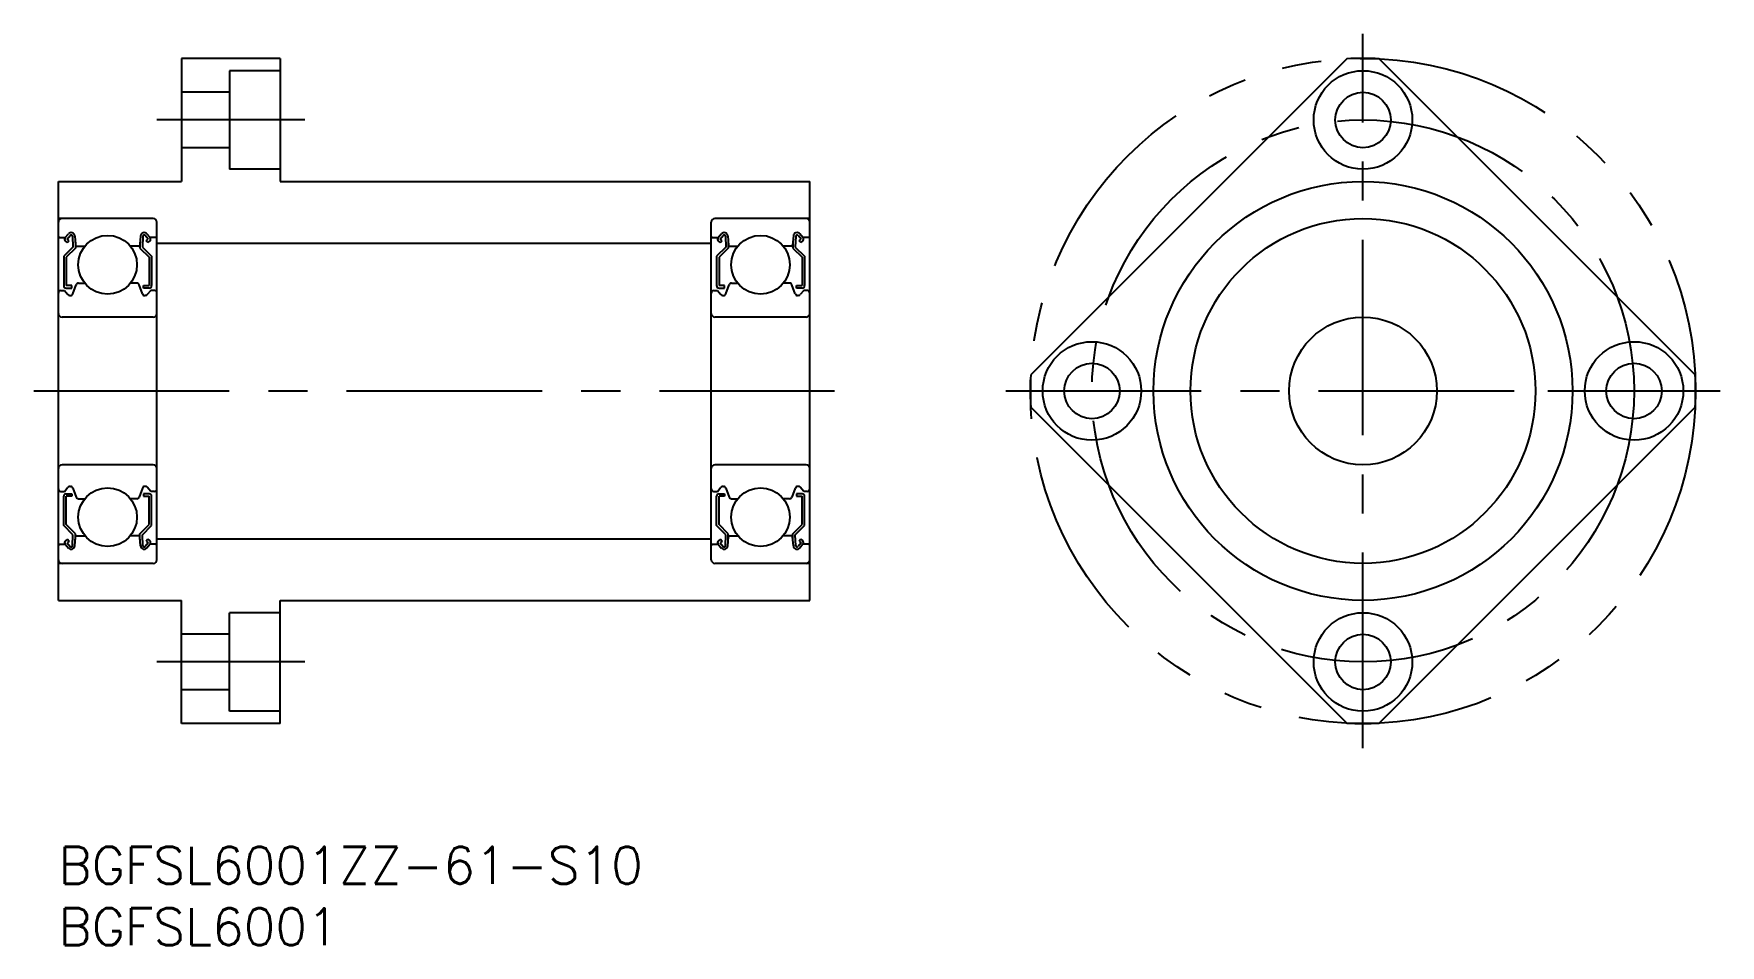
# Model space of a CAD drawing. Extents: x -2 to 135, y -8 to 66.
import ezdxf

# ---------------------------------------------------------------- set-up
doc = ezdxf.new("R2010")
doc.units = 0
doc.header["$LTSCALE"] = 0.5
doc.linetypes.add('CENTER', pattern=[50.8, 31.75, -6.35, 6.35, -6.35])
doc.linetypes.add('PHANTOM', pattern=[63.5, 31.75, -6.35, 6.35, -6.35, 6.35, -6.35])
for name, color, linetype in [('MSM_CENTER', 1, 'CENTER'), ('MSM_CONTINUOUS', 7, 'CONTINUOUS'), ('MSM_IMAGINARY', 6, 'PHANTOM'), ('MSM_PART_NUMBER', 7, 'CONTINUOUS')]:
    doc.layers.add(name, color=color, linetype=linetype)
doc.styles.get("Standard").update_dxf_attribs({"font": 'txt.shx', "height": 2.5, "bigfont": 'bigfont.shx'})

# ---------------------------------------------------------------- blocks, each defined once
blk = doc.blocks.new('*U25')
at = {"layer": 'MSM_PART_NUMBER'}
blk.add_text('BGFSL6001ZZ-61-S10', height=3, dxfattribs=at).set_placement((0, -3))
blk = doc.blocks.new('*U26')
at = {"layer": 'MSM_PART_NUMBER'}
blk.add_text('BGFSL6001', height=3, dxfattribs=at).set_placement((0, -8))

msp = doc.modelspace()

# ---------------------------------------------------------------- linework, layer by layer
at = {"layer": 'MSM_CENTER'}
for p, q in [((105.9, 8), (105.9, 66)), ((20, 59), (8, 59)), ((-2, 37), (63, 37)), ((76.9, 37), (134.9, 37)), ((120.9, 37), (132.9, 37)), ((20, 15), (8, 15))]:
    msp.add_line(p, q, dxfattribs=at)
msp.add_circle((105.9, 37), 22, dxfattribs=at)
at = {"layer": 'MSM_CONTINUOUS'}
for p, q in [((10, 64), (10, 54)), ((18, 64), (10, 64)), ((13.9, 63), (13.9, 56.75)), ((18, 63), (13.9, 63)), ((18, 64), (18, 54)), ((104.58, 63.97), (78.93, 38.32)), ((107.22, 63.97), (132.87, 38.32)), ((13.9, 61.25), (10, 61.25)), ((13.9, 56.75), (10, 56.75)), ((13.9, 56.75), (13.9, 55)), ((18, 55), (13.9, 55)), ((0, 20), (0, 54)), ((0, 54), (10, 54)), ((18, 54), (61, 54)), ((61, 20), (61, 54)), ((7.7, 51), (0, 51)), ((8, 23.3), (8, 50.7)), ((53, 23.3), (53, 50.7)), ((61, 51), (53.3, 51)), ((0.1, 49.45), (0.56, 49.45)), ((0.56, 49.45), (0.81, 49.75)), ((0.71, 49.32), (0.96, 49.62)), ((0.87, 49.19), (0.71, 49.32)), ((1.14, 49.56), (1.18, 48.68)), ((1.34, 49.58), (1.4, 48.84)), ((6.66, 49.58), (6.6, 48.84)), ((6.86, 49.56), (6.82, 48.68)), ((7.29, 49.32), (7.04, 49.62)), ((7.13, 49.19), (7.29, 49.32)), ((7.44, 49.45), (7.19, 49.75)), ((7.9, 49.45), (7.44, 49.45)), ((53.1, 49.45), (53.56, 49.45)), ((53.56, 49.45), (53.81, 49.75)), ((53.71, 49.32), (53.96, 49.62)), ((53.87, 49.19), (53.71, 49.32)), ((54.14, 49.56), (54.18, 48.68)), ((54.34, 49.58), (54.4, 48.84)), ((59.66, 49.58), (59.6, 48.84)), ((59.86, 49.56), (59.82, 48.68)), ((60.29, 49.32), (60.04, 49.62)), ((60.13, 49.19), (60.29, 49.32)), ((60.44, 49.45), (60.19, 49.75)), ((60.9, 49.45), (60.44, 49.45)), ((1.18, 48.68), (0.43, 47.93)), ((0.43, 47.93), (0.43, 45.55)), ((0.74, 49.04), (0.58, 49.17)), ((1.38, 48.6), (0.63, 47.85)), ((0.74, 49.04), (0.87, 49.19)), ((1.38, 49.07), (1.38, 48.6)), ((1.5, 48.75), (2.15, 48.75)), ((6.5, 48.75), (5.85, 48.75)), ((6.62, 49.07), (6.62, 48.6)), ((6.62, 48.6), (7.37, 47.85)), ((6.82, 48.68), (7.57, 47.93)), ((7.26, 49.04), (7.13, 49.19)), ((7.26, 49.04), (7.42, 49.17)), ((7.57, 47.93), (7.57, 45.55)), ((8, 49), (53, 49)), ((54.18, 48.68), (53.43, 47.93)), ((53.43, 47.93), (53.43, 45.55)), ((53.74, 49.04), (53.58, 49.17)), ((54.38, 48.6), (53.63, 47.85)), ((53.74, 49.04), (53.87, 49.19)), ((54.38, 49.07), (54.38, 48.6)), ((54.5, 48.75), (55.15, 48.75)), ((59.5, 48.75), (58.85, 48.75)), ((59.62, 49.07), (59.62, 48.6)), ((59.62, 48.6), (60.37, 47.85)), ((59.82, 48.68), (60.57, 47.93)), ((60.26, 49.04), (60.13, 49.19)), ((60.26, 49.04), (60.42, 49.17)), ((60.57, 47.93), (60.57, 45.55)), ((0.63, 47.85), (0.63, 45.55)), ((7.37, 47.85), (7.37, 45.55)), ((53.63, 47.85), (53.63, 45.55)), ((60.37, 47.85), (60.37, 45.55)), ((1.08, 45.55), (0.63, 45.55)), ((0.63, 45.35), (1.08, 45.35)), ((1.08, 45.35), (1.08, 45.55)), ((1.18, 44.88), (1.45, 45.62)), ((1.64, 45.75), (2.15, 45.75)), ((6.36, 45.75), (5.85, 45.75)), ((6.82, 44.88), (6.55, 45.62)), ((6.92, 45.55), (7.37, 45.55)), ((6.92, 45.35), (6.92, 45.55)), ((7.37, 45.35), (6.92, 45.35)), ((54.08, 45.55), (53.63, 45.55)), ((53.63, 45.35), (54.08, 45.35)), ((54.08, 45.35), (54.08, 45.55)), ((54.18, 44.88), (54.45, 45.62)), ((54.64, 45.75), (55.15, 45.75)), ((59.36, 45.75), (58.85, 45.75)), ((59.82, 44.88), (59.55, 45.62)), ((59.92, 45.55), (60.37, 45.55)), ((59.92, 45.35), (59.92, 45.55)), ((60.37, 45.35), (59.92, 45.35)), ((0.2, 45.15), (0.5, 45.15)), ((0.5, 45.15), (0.78, 44.82)), ((0.93, 44.75), (0.99, 44.75)), ((7.07, 44.75), (7.01, 44.75)), ((7.5, 45.15), (7.22, 44.82)), ((7.8, 45.15), (7.5, 45.15)), ((53.2, 45.15), (53.5, 45.15)), ((53.5, 45.15), (53.78, 44.82)), ((53.93, 44.75), (53.99, 44.75)), ((60.07, 44.75), (60.01, 44.75)), ((60.5, 45.15), (60.22, 44.82)), ((60.8, 45.15), (60.5, 45.15)), ((7.7, 43), (0.3, 43)), ((60.7, 43), (53.3, 43)), ((78.93, 35.68), (104.58, 10.03)), ((107.22, 10.03), (132.87, 35.68)), ((7.7, 31), (0.3, 31)), ((60.7, 31), (53.3, 31)), ((0.2, 28.85), (0.5, 28.85)), ((0.5, 28.85), (0.78, 29.18)), ((0.93, 29.25), (0.99, 29.25)), ((1.18, 29.12), (1.45, 28.38)), ((6.82, 29.12), (6.55, 28.38)), ((7.07, 29.25), (7.01, 29.25)), ((7.5, 28.85), (7.22, 29.18)), ((7.8, 28.85), (7.5, 28.85)), ((53.2, 28.85), (53.5, 28.85)), ((53.5, 28.85), (53.78, 29.18)), ((53.93, 29.25), (53.99, 29.25)), ((54.18, 29.12), (54.45, 28.38)), ((59.82, 29.12), (59.55, 28.38)), ((60.07, 29.25), (60.01, 29.25)), ((60.5, 28.85), (60.22, 29.18)), ((60.8, 28.85), (60.5, 28.85)), ((0.43, 26.07), (0.43, 28.45)), ((0.63, 28.65), (1.08, 28.65)), ((0.63, 26.15), (0.63, 28.45)), ((1.08, 28.45), (0.63, 28.45)), ((1.08, 28.65), (1.08, 28.45)), ((1.64, 28.25), (2.15, 28.25)), ((6.36, 28.25), (5.85, 28.25)), ((7.37, 28.65), (6.92, 28.65)), ((6.92, 28.65), (6.92, 28.45)), ((6.92, 28.45), (7.37, 28.45)), ((7.37, 26.15), (7.37, 28.45)), ((7.57, 26.07), (7.57, 28.45)), ((53.43, 26.07), (53.43, 28.45)), ((53.63, 28.65), (54.08, 28.65)), ((53.63, 26.15), (53.63, 28.45)), ((54.08, 28.45), (53.63, 28.45)), ((54.08, 28.65), (54.08, 28.45)), ((54.64, 28.25), (55.15, 28.25)), ((59.36, 28.25), (58.85, 28.25)), ((60.37, 28.65), (59.92, 28.65)), ((59.92, 28.65), (59.92, 28.45)), ((59.92, 28.45), (60.37, 28.45)), ((60.37, 26.15), (60.37, 28.45)), ((60.57, 26.07), (60.57, 28.45)), ((1.18, 25.32), (0.43, 26.07)), ((1.38, 25.4), (0.63, 26.15)), ((6.62, 25.4), (7.37, 26.15)), ((6.82, 25.32), (7.57, 26.07)), ((54.18, 25.32), (53.43, 26.07)), ((54.38, 25.4), (53.63, 26.15)), ((59.62, 25.4), (60.37, 26.15)), ((59.82, 25.32), (60.57, 26.07)), ((0.74, 24.96), (0.58, 24.83)), ((0.87, 24.81), (0.71, 24.68)), ((0.71, 24.68), (0.96, 24.38)), ((0.74, 24.96), (0.87, 24.81)), ((1.14, 24.44), (1.18, 25.32)), ((1.34, 24.42), (1.4, 25.16)), ((1.38, 24.93), (1.38, 25.4)), ((1.5, 25.25), (2.15, 25.25)), ((6.5, 25.25), (5.85, 25.25)), ((6.66, 24.42), (6.6, 25.16)), ((6.62, 24.93), (6.62, 25.4)), ((6.86, 24.44), (6.82, 25.32)), ((7.29, 24.68), (7.04, 24.38)), ((7.26, 24.96), (7.13, 24.81)), ((7.13, 24.81), (7.29, 24.68)), ((7.26, 24.96), (7.42, 24.83)), ((8, 25), (53, 25)), ((53.74, 24.96), (53.58, 24.83)), ((53.87, 24.81), (53.71, 24.68)), ((53.71, 24.68), (53.96, 24.38)), ((53.74, 24.96), (53.87, 24.81)), ((54.14, 24.44), (54.18, 25.32)), ((54.34, 24.42), (54.4, 25.16)), ((54.38, 24.93), (54.38, 25.4)), ((54.5, 25.25), (55.15, 25.25)), ((59.5, 25.25), (58.85, 25.25)), ((59.66, 24.42), (59.6, 25.16)), ((59.62, 24.93), (59.62, 25.4)), ((59.86, 24.44), (59.82, 25.32)), ((60.29, 24.68), (60.04, 24.38)), ((60.26, 24.96), (60.13, 24.81)), ((60.13, 24.81), (60.29, 24.68)), ((60.26, 24.96), (60.42, 24.83)), ((0.1, 24.55), (0.56, 24.55)), ((0.56, 24.55), (0.81, 24.25)), ((7.44, 24.55), (7.19, 24.25)), ((7.9, 24.55), (7.44, 24.55)), ((53.1, 24.55), (53.56, 24.55)), ((53.56, 24.55), (53.81, 24.25)), ((60.44, 24.55), (60.19, 24.25)), ((60.9, 24.55), (60.44, 24.55)), ((7.7, 23), (0, 23)), ((61, 23), (53.3, 23)), ((0, 20), (10, 20)), ((10, 10), (10, 20)), ((18, 20), (61, 20)), ((18, 10), (18, 20)), ((18, 19), (13.9, 19)), ((13.9, 17.25), (13.9, 19)), ((13.9, 17.25), (10, 17.25)), ((13.9, 11), (13.9, 17.25)), ((13.9, 12.75), (10, 12.75)), ((18, 11), (13.9, 11)), ((18, 10), (10, 10))]:
    msp.add_line(p, q, dxfattribs=at)
for centre, radius in [((105.9, 59), 4), ((105.9, 59), 2.25), ((105.9, 37), 17), ((105.9, 37), 14), ((4, 47.25), 2.38), ((57, 47.25), 2.38), ((105.9, 37), 6), ((83.9, 37), 4), ((127.9, 37), 4), ((83.9, 37), 2.25), ((127.9, 37), 2.25), ((4, 26.75), 2.38), ((57, 26.75), 2.38), ((105.9, 15), 4), ((105.9, 15), 2.25)]:
    msp.add_circle(centre, radius, dxfattribs=at)
for centre, radius, start, end in [((105.9, 37), 27, 87.2054, 92.7946), ((0.3, 50.7), 0.3, 90, 180), ((7.7, 50.7), 0.3, 0, 90), ((53.3, 50.7), 0.3, 90, 180), ((60.7, 50.7), 0.3, 0, 90), ((0.1, 49.55), 0.1, 180, 270), ((0.71, 49.32), 0.2, 140.002, 230.0863), ((1.04, 49.55), 0.3, 4.9968, 140.002), ((1.04, 49.56), 0.1, 2.8198, 140.0022), ((6.96, 49.55), 0.3, 39.998, 175.0032), ((6.96, 49.56), 0.1, 39.9978, 177.1802), ((7.29, 49.32), 0.2, 309.9137, 39.998), ((7.9, 49.55), 0.1, 270, 0), ((53.1, 49.55), 0.1, 180, 270), ((53.71, 49.32), 0.2, 140.002, 230.0863), ((54.04, 49.55), 0.3, 4.9968, 140.002), ((54.04, 49.56), 0.1, 2.8198, 140.0022), ((59.96, 49.55), 0.3, 39.998, 175.0032), ((59.96, 49.56), 0.1, 39.9978, 177.1802), ((60.29, 49.32), 0.2, 309.9137, 39.998), ((60.9, 49.55), 0.1, 270, 0), ((1.5, 48.85), 0.1, 184.9968, 269.9991), ((6.5, 48.85), 0.1, 270.0009, 355.0032), ((54.5, 48.85), 0.1, 184.9968, 269.9991), ((59.5, 48.85), 0.1, 270.0009, 355.0032), ((0.63, 45.55), 0.2, 180, 270), ((1.64, 45.55), 0.2, 90, 159.9916), ((6.36, 45.55), 0.2, 20.0084, 90), ((7.37, 45.55), 0.2, 270, 0), ((53.63, 45.55), 0.2, 180, 270), ((54.64, 45.55), 0.2, 90, 159.9916), ((59.36, 45.55), 0.2, 20.0084, 90), ((60.37, 45.55), 0.2, 270, 0), ((0.2, 44.95), 0.2, 90, 180), ((0.93, 44.95), 0.2, 219.9952, 270), ((0.99, 44.95), 0.2, 270, 339.9916), ((7.01, 44.95), 0.2, 200.0084, 270), ((7.07, 44.95), 0.2, 270, 320.0048), ((7.8, 44.95), 0.2, 0, 90), ((53.2, 44.95), 0.2, 90, 180), ((53.93, 44.95), 0.2, 219.9952, 270), ((53.99, 44.95), 0.2, 270, 339.9916), ((60.01, 44.95), 0.2, 200.0084, 270), ((60.07, 44.95), 0.2, 270, 320.0048), ((60.8, 44.95), 0.2, 0, 90), ((0.3, 43.3), 0.3, 180, 270), ((7.7, 43.3), 0.3, 270, 0), ((53.3, 43.3), 0.3, 180, 270), ((60.7, 43.3), 0.3, 270, 0), ((105.9, 37), 27, 177.2054, 182.7946), ((105.9, 37), 27, 357.2054, 2.7946), ((0.3, 30.7), 0.3, 90, 180), ((7.7, 30.7), 0.3, 0, 90), ((53.3, 30.7), 0.3, 90, 180), ((60.7, 30.7), 0.3, 0, 90), ((0.2, 29.05), 0.2, 180, 270), ((0.93, 29.05), 0.2, 90, 140.0048), ((0.99, 29.05), 0.2, 20.0084, 90), ((7.01, 29.05), 0.2, 90, 159.9916), ((7.07, 29.05), 0.2, 39.9952, 90), ((7.8, 29.05), 0.2, 270, 0), ((53.2, 29.05), 0.2, 180, 270), ((53.93, 29.05), 0.2, 90, 140.0048), ((53.99, 29.05), 0.2, 20.0084, 90), ((60.01, 29.05), 0.2, 90, 159.9916), ((60.07, 29.05), 0.2, 39.9952, 90), ((60.8, 29.05), 0.2, 270, 0), ((0.63, 28.45), 0.2, 90, 180), ((1.64, 28.45), 0.2, 200.0084, 270), ((6.36, 28.45), 0.2, 270, 339.9916), ((7.37, 28.45), 0.2, 0, 90), ((53.63, 28.45), 0.2, 90, 180), ((54.64, 28.45), 0.2, 200.0084, 270), ((59.36, 28.45), 0.2, 270, 339.9916), ((60.37, 28.45), 0.2, 0, 90), ((0.71, 24.68), 0.2, 129.9137, 219.998), ((1.5, 25.15), 0.1, 90.0009, 175.0032), ((6.5, 25.15), 0.1, 4.9968, 89.9991), ((7.29, 24.68), 0.2, 320.002, 50.0863), ((53.71, 24.68), 0.2, 129.9137, 219.998), ((54.5, 25.15), 0.1, 90.0009, 175.0032), ((59.5, 25.15), 0.1, 4.9968, 89.9991), ((60.29, 24.68), 0.2, 320.002, 50.0863), ((0.1, 24.45), 0.1, 90, 180), ((0.3, 23.3), 0.3, 180, 270), ((1.04, 24.45), 0.3, 219.998, 355.0032), ((1.04, 24.44), 0.1, 219.9978, 357.1802), ((6.96, 24.45), 0.3, 184.9968, 320.002), ((6.96, 24.44), 0.1, 182.8198, 320.0022), ((7.7, 23.3), 0.3, 270, 0), ((7.9, 24.45), 0.1, 0, 90), ((53.1, 24.45), 0.1, 90, 180), ((53.3, 23.3), 0.3, 180, 270), ((54.04, 24.45), 0.3, 219.998, 355.0032), ((54.04, 24.44), 0.1, 219.9978, 357.1802), ((59.96, 24.45), 0.3, 184.9968, 320.002), ((59.96, 24.44), 0.1, 182.8198, 320.0022), ((60.7, 23.3), 0.3, 270, 0), ((60.9, 24.45), 0.1, 0, 90), ((105.9, 37), 27, 267.2054, 272.7946)]:
    msp.add_arc(centre, radius, start, end, dxfattribs=at)
at = {"layer": 'MSM_IMAGINARY'}
msp.add_circle((105.9, 37), 27, dxfattribs=at)

# ---------------------------------------------------------------- block references
at = {"layer": 'MSM_CONTINUOUS'}
for name in ['*U25', '*U26']:
    msp.add_blockref(name, (0, 0), dxfattribs=at)

doc.saveas('drawing.dxf')
